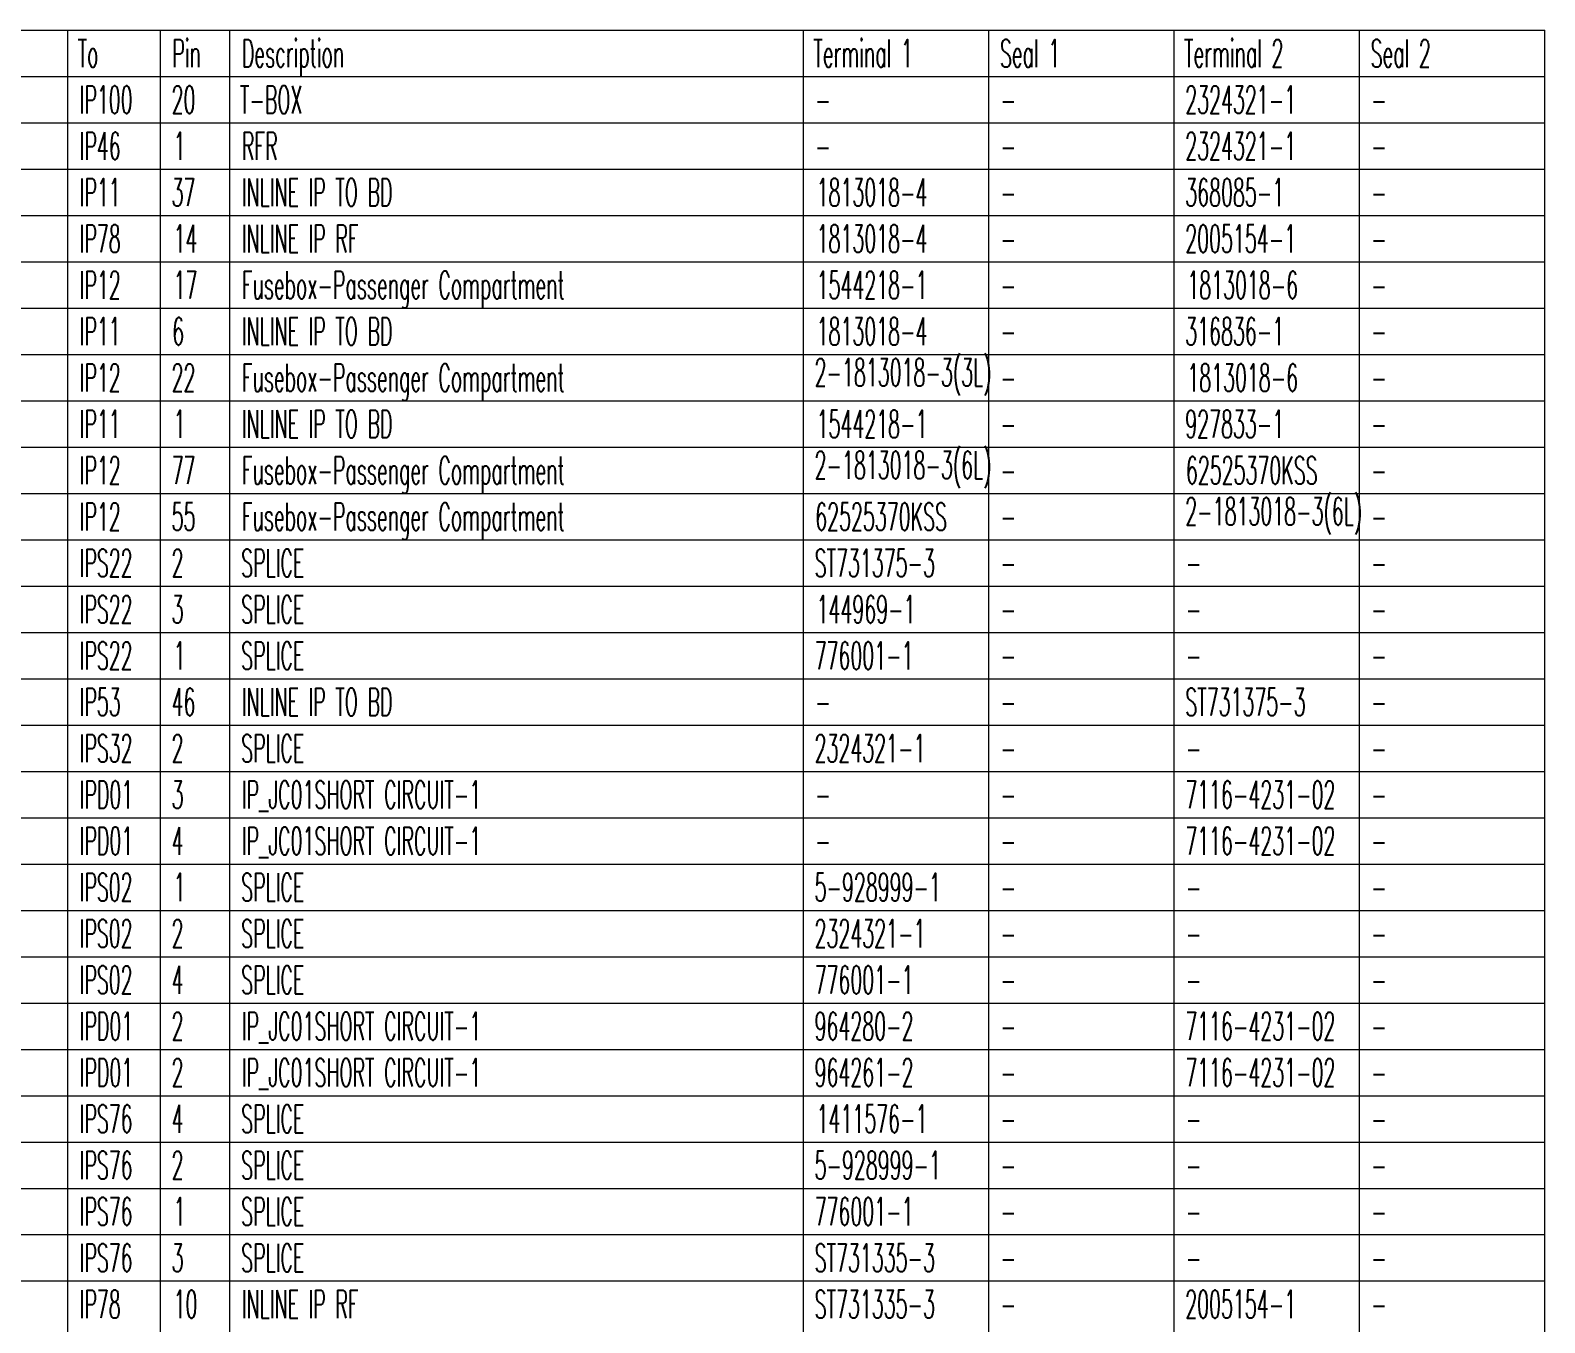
# Model space of a CAD drawing. Header units: inches. Extents: x 47316 to 59086, y 3141 to 11743.
# Drawn here: x 55591.2 to 55754.6, y 8790.7 to 8930.2 of the extents above; entities that cross this region are included whole.
import ezdxf

# ---------------------------------------------------------------- set-up
doc = ezdxf.new("R2010")
doc.units = ezdxf.units.IN
doc.header["$MEASUREMENT"] = 0
doc.styles.get("Standard").update_dxf_attribs({"font": ''})
doc.styles.get('Standard').set_extended_font_data('SimSun')

msp = doc.modelspace()

# ---------------------------------------------------------------- linework, layer by layer
at = {"color": 0, "linetype": 'Continuous', "lineweight": 15}
for p, q in [((55427.8, 8930.24), (55754.65, 8930.24)), ((55595.26, 8425.24), (55595.26, 8930.24)), ((55605.26, 8425.24), (55605.26, 8930.24)), ((55612.76, 8425.24), (55612.76, 8930.24)), ((55674.65, 8425.24), (55674.65, 8930.24)), ((55694.65, 8425.24), (55694.65, 8930.24)), ((55714.65, 8425.24), (55714.65, 8930.24)), ((55734.65, 8425.24), (55734.65, 8930.24)), ((55754.65, 8425.24), (55754.65, 8930.24)), ((55427.8, 8925.24), (55754.65, 8925.24)), ((55427.8, 8920.24), (55754.65, 8920.24)), ((55427.8, 8915.24), (55754.65, 8915.24)), ((55427.8, 8910.24), (55754.65, 8910.24)), ((55427.8, 8905.24), (55754.65, 8905.24)), ((55427.8, 8900.24), (55754.65, 8900.24)), ((55427.8, 8895.24), (55754.65, 8895.24)), ((55427.8, 8890.24), (55754.65, 8890.24)), ((55427.8, 8885.24), (55754.65, 8885.24)), ((55427.8, 8880.24), (55754.65, 8880.24)), ((55427.8, 8875.24), (55754.65, 8875.24)), ((55427.8, 8870.24), (55754.65, 8870.24)), ((55427.8, 8865.24), (55754.65, 8865.24)), ((55427.8, 8860.24), (55754.65, 8860.24)), ((55427.8, 8855.24), (55754.65, 8855.24)), ((55427.8, 8850.24), (55754.65, 8850.24)), ((55427.8, 8845.24), (55754.65, 8845.24)), ((55427.8, 8840.24), (55754.65, 8840.24)), ((55427.8, 8835.24), (55754.65, 8835.24)), ((55427.8, 8830.24), (55754.65, 8830.24)), ((55427.8, 8825.24), (55754.65, 8825.24)), ((55427.8, 8820.24), (55754.65, 8820.24)), ((55427.8, 8815.24), (55754.65, 8815.24)), ((55427.8, 8810.24), (55754.65, 8810.24)), ((55427.8, 8805.24), (55754.65, 8805.24)), ((55427.8, 8800.24), (55754.65, 8800.24)), ((55427.8, 8795.24), (55754.65, 8795.24))]:
    msp.add_line(p, q, dxfattribs=at)

# ---------------------------------------------------------------- texts
at = {"color": 140, "linetype": 'Continuous', "lineweight": 15, "char_height": 3, "attachment_point": 1}
for s, insert, width in [('\\Fromans.shx;\\W0.5000000000;\\T1.0000000000;\\o\\lTo', (55596.33, 8929.24), 2.5), ('\\Fromans.shx;\\W0.5000000000;\\T1.0000000000;\\o\\lPin', (55606.54, 8929.24), 3.4286), ('\\Fromans.shx;\\W0.5000000000;\\T1.0000000000;\\o\\lDescription', (55614.04, 8929.24), 12.2857), ('\\Fromans.shx;\\W0.5000000000;\\T1.0000000000;\\o\\lTerminal 1', (55675.72, 8929.24), 12.2857), ('\\Fromans.shx;\\W0.5000000000;\\T1.0000000000;\\o\\lSeal 1', (55695.86, 8929.24), 7.5714), ('\\Fromans.shx;\\W0.5000000000;\\T1.0000000000;\\o\\lTerminal 2', (55715.72, 8929.24), 12.2857), ('\\Fromans.shx;\\W0.5000000000;\\T1.0000000000;\\o\\lSeal 2', (55735.86, 8929.24), 7.5714)]:
    msp.add_mtext(s, dxfattribs=dict(at, insert=insert, width=width))
at = {"color": 7, "linetype": 'Continuous', "lineweight": 15, "char_height": 3, "attachment_point": 1}
for s, insert, width in [('\\Fromans.shx;\\W0.5000000000;\\T1.0000000000;\\o\\lIP100', (55596.54, 8924.24), 6.3571), ('\\Fromans.shx;\\W0.5000000000;\\T1.0000000000;\\o\\l20', (55606.47, 8924.24), 2.8571), ('\\Fromans.shx;\\W0.5000000000;\\T1.0000000000;\\o\\lT-BOX', (55613.83, 8924.24), 7.5), ('\\Fromans.shx;\\W0.5000000000;\\T1.0000000000;\\o\\l2324321-1', (55715.86, 8924.24), 13.2857), ('\\Fromans.shx;\\W0.5000000000;\\T1.0000000000;\\o\\l-', (55675.93, 8924.24), 1.8571), ('\\Fromans.shx;\\W0.5000000000;\\T1.0000000000;\\o\\l-', (55695.93, 8924.24), 1.8571), ('\\Fromans.shx;\\W0.5000000000;\\T1.0000000000;\\o\\l-', (55735.93, 8924.24), 1.8571), ('\\Fromans.shx;\\W0.5000000000;\\T1.0000000000;\\o\\lIP46', (55596.54, 8919.24), 4.9286), ('\\Fromans.shx;\\W0.5000000000;\\T1.0000000000;\\o\\l1', (55606.69, 8919.24), 1.4286), ('\\Fromans.shx;\\W0.5000000000;\\T1.0000000000;\\o\\lRFR', (55614.04, 8919.24), 4.2857), ('\\Fromans.shx;\\W0.5000000000;\\T1.0000000000;\\o\\l2324321-1', (55715.86, 8919.24), 13.2857), ('\\Fromans.shx;\\W0.5000000000;\\T1.0000000000;\\o\\l-', (55675.93, 8919.24), 1.8571), ('\\Fromans.shx;\\W0.5000000000;\\T1.0000000000;\\o\\l-', (55695.93, 8919.24), 1.8571), ('\\Fromans.shx;\\W0.5000000000;\\T1.0000000000;\\o\\l-', (55735.93, 8919.24), 1.8571), ('\\Fromans.shx;\\W0.5000000000;\\T1.0000000000;\\o\\lIP11', (55596.54, 8914.24), 4.9286), ('\\Fromans.shx;\\W0.5000000000;\\T1.0000000000;\\o\\l37', (55606.47, 8914.24), 2.8571), ('\\Fromans.shx;\\W0.5000000000;\\T1.0000000000;\\o\\lINLINE IP TO BD', (55614.04, 8914.24), 19.1429), ('\\Fromans.shx;\\W0.5000000000;\\T1.0000000000;\\o\\l1813018-4', (55676.08, 8914.24), 13.2857), ('\\Fromans.shx;\\W0.5000000000;\\T1.0000000000;\\o\\l368085-1', (55715.86, 8914.24), 11.8571), ('\\Fromans.shx;\\W0.5000000000;\\T1.0000000000;\\o\\l-', (55695.93, 8914.24), 1.8571), ('\\Fromans.shx;\\W0.5000000000;\\T1.0000000000;\\o\\l-', (55735.93, 8914.24), 1.8571), ('\\Fromans.shx;\\W0.5000000000;\\T1.0000000000;\\o\\lIP78', (55596.54, 8909.24), 4.9286), ('\\Fromans.shx;\\W0.5000000000;\\T1.0000000000;\\o\\l14', (55606.69, 8909.24), 2.8571), ('\\Fromans.shx;\\W0.5000000000;\\T1.0000000000;\\o\\lINLINE IP RF', (55614.04, 8909.24), 14.7143), ('\\Fromans.shx;\\W0.5000000000;\\T1.0000000000;\\o\\l1813018-4', (55676.08, 8909.24), 13.2857), ('\\Fromans.shx;\\W0.5000000000;\\T1.0000000000;\\o\\l2005154-1', (55715.86, 8909.24), 13.2857), ('\\Fromans.shx;\\W0.5000000000;\\T1.0000000000;\\o\\l-', (55695.93, 8909.24), 1.8571), ('\\Fromans.shx;\\W0.5000000000;\\T1.0000000000;\\o\\l-', (55735.93, 8909.24), 1.8571), ('\\Fromans.shx;\\W0.5000000000;\\T1.0000000000;\\o\\lIP12', (55596.54, 8904.24), 4.9286), ('\\Fromans.shx;\\W0.5000000000;\\T1.0000000000;\\o\\l17', (55606.69, 8904.24), 2.8571), ('\\Fromans.shx;\\W0.5000000000;\\T1.0000000000;\\o\\lFusebox-Passenger Compartment', (55614.04, 8904.24), 39.0714), ('\\Fromans.shx;\\W0.5000000000;\\T1.0000000000;\\o\\l1544218-1', (55676.08, 8904.24), 13.2857), ('\\Fromans.shx;\\W0.5000000000;\\T1.0000000000;\\o\\l1813018-6', (55716.08, 8904.24), 13.2857), ('\\Fromans.shx;\\W0.5000000000;\\T1.0000000000;\\o\\l-', (55695.93, 8904.24), 1.8571), ('\\Fromans.shx;\\W0.5000000000;\\T1.0000000000;\\o\\l-', (55735.93, 8904.24), 1.8571), ('\\Fromans.shx;\\W0.5000000000;\\T1.0000000000;\\o\\lIP11', (55596.54, 8899.24), 4.9286), ('\\Fromans.shx;\\W0.5000000000;\\T1.0000000000;\\o\\l6', (55606.54, 8899.24), 1.4286), ('\\Fromans.shx;\\W0.5000000000;\\T1.0000000000;\\o\\lINLINE IP TO BD', (55614.04, 8899.24), 19.1429), ('\\Fromans.shx;\\W0.5000000000;\\T1.0000000000;\\o\\l1813018-4', (55676.08, 8899.24), 13.2857), ('\\Fromans.shx;\\W0.5000000000;\\T1.0000000000;\\o\\l316836-1', (55715.86, 8899.24), 11.8571), ('\\Fromans.shx;\\W0.5000000000;\\T1.0000000000;\\o\\l-', (55695.93, 8899.24), 1.8571), ('\\Fromans.shx;\\W0.5000000000;\\T1.0000000000;\\o\\l-', (55735.93, 8899.24), 1.8571), ('\\Fromans.shx;\\W0.5000000000;\\T1.0000000000;\\o\\l2-1813018-3(3L)', (55675.86, 8894.81), 21.2143), ('\\Fromans.shx;\\W0.5000000000;\\T1.0000000000;\\o\\lIP12', (55596.54, 8894.24), 4.9286), ('\\Fromans.shx;\\W0.5000000000;\\T1.0000000000;\\o\\l22', (55606.47, 8894.24), 2.8571), ('\\Fromans.shx;\\W0.5000000000;\\T1.0000000000;\\o\\lFusebox-Passenger Compartment', (55614.04, 8894.24), 39.0714), ('\\Fromans.shx;\\W0.5000000000;\\T1.0000000000;\\o\\l1813018-6', (55716.08, 8894.24), 13.2857), ('\\Fromans.shx;\\W0.5000000000;\\T1.0000000000;\\o\\l-', (55695.93, 8894.24), 1.8571), ('\\Fromans.shx;\\W0.5000000000;\\T1.0000000000;\\o\\l-', (55735.93, 8894.24), 1.8571), ('\\Fromans.shx;\\W0.5000000000;\\T1.0000000000;\\o\\lIP11', (55596.54, 8889.24), 4.9286), ('\\Fromans.shx;\\W0.5000000000;\\T1.0000000000;\\o\\l1', (55606.69, 8889.24), 1.4286), ('\\Fromans.shx;\\W0.5000000000;\\T1.0000000000;\\o\\lINLINE IP TO BD', (55614.04, 8889.24), 19.1429), ('\\Fromans.shx;\\W0.5000000000;\\T1.0000000000;\\o\\l1544218-1', (55676.08, 8889.24), 13.2857), ('\\Fromans.shx;\\W0.5000000000;\\T1.0000000000;\\o\\l927833-1', (55715.86, 8889.24), 11.8571), ('\\Fromans.shx;\\W0.5000000000;\\T1.0000000000;\\o\\l-', (55695.93, 8889.24), 1.8571), ('\\Fromans.shx;\\W0.5000000000;\\T1.0000000000;\\o\\l-', (55735.93, 8889.24), 1.8571), ('\\Fromans.shx;\\W0.5000000000;\\T1.0000000000;\\o\\lIP12', (55596.54, 8884.24), 4.9286), ('\\Fromans.shx;\\W0.5000000000;\\T1.0000000000;\\o\\l77', (55606.47, 8884.24), 2.8571), ('\\Fromans.shx;\\W0.5000000000;\\T1.0000000000;\\o\\lFusebox-Passenger Compartment', (55614.04, 8884.24), 39.0714), ('\\Fromans.shx;\\W0.5000000000;\\T1.0000000000;\\o\\l2-1813018-3(6L)', (55675.86, 8884.81), 21.2143), ('\\Fromans.shx;\\W0.5000000000;\\T1.0000000000;\\o\\l62525370KSS', (55715.93, 8884.24), 15.7857), ('\\Fromans.shx;\\W0.5000000000;\\T1.0000000000;\\o\\l-', (55695.93, 8884.24), 1.8571), ('\\Fromans.shx;\\W0.5000000000;\\T1.0000000000;\\o\\l-', (55735.93, 8884.24), 1.8571), ('\\Fromans.shx;\\W0.5000000000;\\T1.0000000000;\\o\\lIP12', (55596.54, 8879.24), 4.9286), ('\\Fromans.shx;\\W0.5000000000;\\T1.0000000000;\\o\\l55', (55606.47, 8879.24), 2.8571), ('\\Fromans.shx;\\W0.5000000000;\\T1.0000000000;\\o\\lFusebox-Passenger Compartment', (55614.04, 8879.24), 39.0714), ('\\Fromans.shx;\\W0.5000000000;\\T1.0000000000;\\o\\l62525370KSS', (55675.93, 8879.24), 15.7857), ('\\Fromans.shx;\\W0.5000000000;\\T1.0000000000;\\o\\l2-1813018-3(6L)', (55715.86, 8879.81), 21.2143), ('\\Fromans.shx;\\W0.5000000000;\\T1.0000000000;\\o\\l-', (55695.93, 8879.24), 1.8571), ('\\Fromans.shx;\\W0.5000000000;\\T1.0000000000;\\o\\l-', (55735.93, 8879.24), 1.8571), ('\\Fromans.shx;\\W0.5000000000;\\T1.0000000000;\\o\\lIPS22', (55596.54, 8874.24), 6.3571), ('\\Fromans.shx;\\W0.5000000000;\\T1.0000000000;\\o\\l2', (55606.47, 8874.24), 1.4286), ('\\Fromans.shx;\\W0.5000000000;\\T1.0000000000;\\o\\lSPLICE', (55613.97, 8874.24), 7.5714), ('\\Fromans.shx;\\W0.5000000000;\\T1.0000000000;\\o\\lST731375-3', (55675.86, 8874.24), 14.4286), ('\\Fromans.shx;\\W0.5000000000;\\T1.0000000000;\\o\\l-', (55695.93, 8874.24), 1.8571), ('\\Fromans.shx;\\W0.5000000000;\\T1.0000000000;\\o\\l-', (55715.93, 8874.24), 1.8571), ('\\Fromans.shx;\\W0.5000000000;\\T1.0000000000;\\o\\l-', (55735.93, 8874.24), 1.8571), ('\\Fromans.shx;\\W0.5000000000;\\T1.0000000000;\\o\\lIPS22', (55596.54, 8869.24), 6.3571), ('\\Fromans.shx;\\W0.5000000000;\\T1.0000000000;\\o\\l3', (55606.47, 8869.24), 1.4286), ('\\Fromans.shx;\\W0.5000000000;\\T1.0000000000;\\o\\lSPLICE', (55613.97, 8869.24), 7.5714), ('\\Fromans.shx;\\W0.5000000000;\\T1.0000000000;\\o\\l144969-1', (55676.08, 8869.24), 11.8571), ('\\Fromans.shx;\\W0.5000000000;\\T1.0000000000;\\o\\l-', (55695.93, 8869.24), 1.8571), ('\\Fromans.shx;\\W0.5000000000;\\T1.0000000000;\\o\\l-', (55715.93, 8869.24), 1.8571), ('\\Fromans.shx;\\W0.5000000000;\\T1.0000000000;\\o\\l-', (55735.93, 8869.24), 1.8571), ('\\Fromans.shx;\\W0.5000000000;\\T1.0000000000;\\o\\lIPS22', (55596.54, 8864.24), 6.3571), ('\\Fromans.shx;\\W0.5000000000;\\T1.0000000000;\\o\\l1', (55606.69, 8864.24), 1.4286), ('\\Fromans.shx;\\W0.5000000000;\\T1.0000000000;\\o\\lSPLICE', (55613.97, 8864.24), 7.5714), ('\\Fromans.shx;\\W0.5000000000;\\T1.0000000000;\\o\\l776001-1', (55675.86, 8864.24), 11.8571), ('\\Fromans.shx;\\W0.5000000000;\\T1.0000000000;\\o\\l-', (55695.93, 8864.24), 1.8571), ('\\Fromans.shx;\\W0.5000000000;\\T1.0000000000;\\o\\l-', (55715.93, 8864.24), 1.8571), ('\\Fromans.shx;\\W0.5000000000;\\T1.0000000000;\\o\\l-', (55735.93, 8864.24), 1.8571), ('\\Fromans.shx;\\W0.5000000000;\\T1.0000000000;\\o\\lIP53', (55596.54, 8859.24), 4.9286), ('\\Fromans.shx;\\W0.5000000000;\\T1.0000000000;\\o\\l46', (55606.47, 8859.24), 2.8571), ('\\Fromans.shx;\\W0.5000000000;\\T1.0000000000;\\o\\lINLINE IP TO BD', (55614.04, 8859.24), 19.1429), ('\\Fromans.shx;\\W0.5000000000;\\T1.0000000000;\\o\\lST731375-3', (55715.86, 8859.24), 14.4286), ('\\Fromans.shx;\\W0.5000000000;\\T1.0000000000;\\o\\l-', (55675.93, 8859.24), 1.8571), ('\\Fromans.shx;\\W0.5000000000;\\T1.0000000000;\\o\\l-', (55695.93, 8859.24), 1.8571), ('\\Fromans.shx;\\W0.5000000000;\\T1.0000000000;\\o\\l-', (55735.93, 8859.24), 1.8571), ('\\Fromans.shx;\\W0.5000000000;\\T1.0000000000;\\o\\lIPS32', (55596.54, 8854.24), 6.3571), ('\\Fromans.shx;\\W0.5000000000;\\T1.0000000000;\\o\\l2', (55606.47, 8854.24), 1.4286), ('\\Fromans.shx;\\W0.5000000000;\\T1.0000000000;\\o\\lSPLICE', (55613.97, 8854.24), 7.5714), ('\\Fromans.shx;\\W0.5000000000;\\T1.0000000000;\\o\\l2324321-1', (55675.86, 8854.24), 13.2857), ('\\Fromans.shx;\\W0.5000000000;\\T1.0000000000;\\o\\l-', (55695.93, 8854.24), 1.8571), ('\\Fromans.shx;\\W0.5000000000;\\T1.0000000000;\\o\\l-', (55715.93, 8854.24), 1.8571), ('\\Fromans.shx;\\W0.5000000000;\\T1.0000000000;\\o\\l-', (55735.93, 8854.24), 1.8571), ('\\Fromans.shx;\\W0.5000000000;\\T1.0000000000;\\o\\lIPD01', (55596.54, 8849.24), 6.4286), ('\\Fromans.shx;\\W0.5000000000;\\T1.0000000000;\\o\\l3', (55606.47, 8849.24), 1.4286), ('\\Fromans.shx;\\W0.5000000000;\\T1.0000000000;\\o\\lIP_JC01SHORT CIRCUIT-1', (55614.04, 8849.24), 29.6429), ('\\Fromans.shx;\\W0.5000000000;\\T1.0000000000;\\o\\l7116-4231-02', (55715.86, 8849.24), 18), ('\\Fromans.shx;\\W0.5000000000;\\T1.0000000000;\\o\\l-', (55675.93, 8849.24), 1.8571), ('\\Fromans.shx;\\W0.5000000000;\\T1.0000000000;\\o\\l-', (55695.93, 8849.24), 1.8571), ('\\Fromans.shx;\\W0.5000000000;\\T1.0000000000;\\o\\l-', (55735.93, 8849.24), 1.8571), ('\\Fromans.shx;\\W0.5000000000;\\T1.0000000000;\\o\\lIPD01', (55596.54, 8844.24), 6.4286), ('\\Fromans.shx;\\W0.5000000000;\\T1.0000000000;\\o\\l4', (55606.47, 8844.24), 1.4286), ('\\Fromans.shx;\\W0.5000000000;\\T1.0000000000;\\o\\lIP_JC01SHORT CIRCUIT-1', (55614.04, 8844.24), 29.6429), ('\\Fromans.shx;\\W0.5000000000;\\T1.0000000000;\\o\\l7116-4231-02', (55715.86, 8844.24), 18), ('\\Fromans.shx;\\W0.5000000000;\\T1.0000000000;\\o\\l-', (55675.93, 8844.24), 1.8571), ('\\Fromans.shx;\\W0.5000000000;\\T1.0000000000;\\o\\l-', (55695.93, 8844.24), 1.8571), ('\\Fromans.shx;\\W0.5000000000;\\T1.0000000000;\\o\\l-', (55735.93, 8844.24), 1.8571), ('\\Fromans.shx;\\W0.5000000000;\\T1.0000000000;\\o\\lIPS02', (55596.54, 8839.24), 6.3571), ('\\Fromans.shx;\\W0.5000000000;\\T1.0000000000;\\o\\l1', (55606.69, 8839.24), 1.4286), ('\\Fromans.shx;\\W0.5000000000;\\T1.0000000000;\\o\\lSPLICE', (55613.97, 8839.24), 7.5714), ('\\Fromans.shx;\\W0.5000000000;\\T1.0000000000;\\o\\l5-928999-1', (55675.86, 8839.24), 15.1429), ('\\Fromans.shx;\\W0.5000000000;\\T1.0000000000;\\o\\l-', (55695.93, 8839.24), 1.8571), ('\\Fromans.shx;\\W0.5000000000;\\T1.0000000000;\\o\\l-', (55715.93, 8839.24), 1.8571), ('\\Fromans.shx;\\W0.5000000000;\\T1.0000000000;\\o\\l-', (55735.93, 8839.24), 1.8571), ('\\Fromans.shx;\\W0.5000000000;\\T1.0000000000;\\o\\lIPS02', (55596.54, 8834.24), 6.3571), ('\\Fromans.shx;\\W0.5000000000;\\T1.0000000000;\\o\\l2', (55606.47, 8834.24), 1.4286), ('\\Fromans.shx;\\W0.5000000000;\\T1.0000000000;\\o\\lSPLICE', (55613.97, 8834.24), 7.5714), ('\\Fromans.shx;\\W0.5000000000;\\T1.0000000000;\\o\\l2324321-1', (55675.86, 8834.24), 13.2857), ('\\Fromans.shx;\\W0.5000000000;\\T1.0000000000;\\o\\l-', (55695.93, 8834.24), 1.8571), ('\\Fromans.shx;\\W0.5000000000;\\T1.0000000000;\\o\\l-', (55715.93, 8834.24), 1.8571), ('\\Fromans.shx;\\W0.5000000000;\\T1.0000000000;\\o\\l-', (55735.93, 8834.24), 1.8571), ('\\Fromans.shx;\\W0.5000000000;\\T1.0000000000;\\o\\lIPS02', (55596.54, 8829.24), 6.3571), ('\\Fromans.shx;\\W0.5000000000;\\T1.0000000000;\\o\\l4', (55606.47, 8829.24), 1.4286), ('\\Fromans.shx;\\W0.5000000000;\\T1.0000000000;\\o\\lSPLICE', (55613.97, 8829.24), 7.5714), ('\\Fromans.shx;\\W0.5000000000;\\T1.0000000000;\\o\\l776001-1', (55675.86, 8829.24), 11.8571), ('\\Fromans.shx;\\W0.5000000000;\\T1.0000000000;\\o\\l-', (55695.93, 8829.24), 1.8571), ('\\Fromans.shx;\\W0.5000000000;\\T1.0000000000;\\o\\l-', (55715.93, 8829.24), 1.8571), ('\\Fromans.shx;\\W0.5000000000;\\T1.0000000000;\\o\\l-', (55735.93, 8829.24), 1.8571), ('\\Fromans.shx;\\W0.5000000000;\\T1.0000000000;\\o\\lIPD01', (55596.54, 8824.24), 6.4286), ('\\Fromans.shx;\\W0.5000000000;\\T1.0000000000;\\o\\l2', (55606.47, 8824.24), 1.4286), ('\\Fromans.shx;\\W0.5000000000;\\T1.0000000000;\\o\\lIP_JC01SHORT CIRCUIT-1', (55614.04, 8824.24), 29.6429), ('\\Fromans.shx;\\W0.5000000000;\\T1.0000000000;\\o\\l964280-2', (55675.86, 8824.24), 11.8571), ('\\Fromans.shx;\\W0.5000000000;\\T1.0000000000;\\o\\l7116-4231-02', (55715.86, 8824.24), 18), ('\\Fromans.shx;\\W0.5000000000;\\T1.0000000000;\\o\\l-', (55695.93, 8824.24), 1.8571), ('\\Fromans.shx;\\W0.5000000000;\\T1.0000000000;\\o\\l-', (55735.93, 8824.24), 1.8571), ('\\Fromans.shx;\\W0.5000000000;\\T1.0000000000;\\o\\lIPD01', (55596.54, 8819.24), 6.4286), ('\\Fromans.shx;\\W0.5000000000;\\T1.0000000000;\\o\\l2', (55606.47, 8819.24), 1.4286), ('\\Fromans.shx;\\W0.5000000000;\\T1.0000000000;\\o\\lIP_JC01SHORT CIRCUIT-1', (55614.04, 8819.24), 29.6429), ('\\Fromans.shx;\\W0.5000000000;\\T1.0000000000;\\o\\l964261-2', (55675.86, 8819.24), 11.8571), ('\\Fromans.shx;\\W0.5000000000;\\T1.0000000000;\\o\\l7116-4231-02', (55715.86, 8819.24), 18), ('\\Fromans.shx;\\W0.5000000000;\\T1.0000000000;\\o\\l-', (55695.93, 8819.24), 1.8571), ('\\Fromans.shx;\\W0.5000000000;\\T1.0000000000;\\o\\l-', (55735.93, 8819.24), 1.8571), ('\\Fromans.shx;\\W0.5000000000;\\T1.0000000000;\\o\\lIPS76', (55596.54, 8814.24), 6.3571), ('\\Fromans.shx;\\W0.5000000000;\\T1.0000000000;\\o\\l4', (55606.47, 8814.24), 1.4286), ('\\Fromans.shx;\\W0.5000000000;\\T1.0000000000;\\o\\lSPLICE', (55613.97, 8814.24), 7.5714), ('\\Fromans.shx;\\W0.5000000000;\\T1.0000000000;\\o\\l1411576-1', (55676.08, 8814.24), 13.2857), ('\\Fromans.shx;\\W0.5000000000;\\T1.0000000000;\\o\\l-', (55695.93, 8814.24), 1.8571), ('\\Fromans.shx;\\W0.5000000000;\\T1.0000000000;\\o\\l-', (55715.93, 8814.24), 1.8571), ('\\Fromans.shx;\\W0.5000000000;\\T1.0000000000;\\o\\l-', (55735.93, 8814.24), 1.8571), ('\\Fromans.shx;\\W0.5000000000;\\T1.0000000000;\\o\\lIPS76', (55596.54, 8809.24), 6.3571), ('\\Fromans.shx;\\W0.5000000000;\\T1.0000000000;\\o\\l2', (55606.47, 8809.24), 1.4286), ('\\Fromans.shx;\\W0.5000000000;\\T1.0000000000;\\o\\lSPLICE', (55613.97, 8809.24), 7.5714), ('\\Fromans.shx;\\W0.5000000000;\\T1.0000000000;\\o\\l5-928999-1', (55675.86, 8809.24), 15.1429), ('\\Fromans.shx;\\W0.5000000000;\\T1.0000000000;\\o\\l-', (55695.93, 8809.24), 1.8571), ('\\Fromans.shx;\\W0.5000000000;\\T1.0000000000;\\o\\l-', (55715.93, 8809.24), 1.8571), ('\\Fromans.shx;\\W0.5000000000;\\T1.0000000000;\\o\\l-', (55735.93, 8809.24), 1.8571), ('\\Fromans.shx;\\W0.5000000000;\\T1.0000000000;\\o\\lIPS76', (55596.54, 8804.24), 6.3571), ('\\Fromans.shx;\\W0.5000000000;\\T1.0000000000;\\o\\l1', (55606.69, 8804.24), 1.4286), ('\\Fromans.shx;\\W0.5000000000;\\T1.0000000000;\\o\\lSPLICE', (55613.97, 8804.24), 7.5714), ('\\Fromans.shx;\\W0.5000000000;\\T1.0000000000;\\o\\l776001-1', (55675.86, 8804.24), 11.8571), ('\\Fromans.shx;\\W0.5000000000;\\T1.0000000000;\\o\\l-', (55695.93, 8804.24), 1.8571), ('\\Fromans.shx;\\W0.5000000000;\\T1.0000000000;\\o\\l-', (55715.93, 8804.24), 1.8571), ('\\Fromans.shx;\\W0.5000000000;\\T1.0000000000;\\o\\l-', (55735.93, 8804.24), 1.8571), ('\\Fromans.shx;\\W0.5000000000;\\T1.0000000000;\\o\\lIPS76', (55596.54, 8799.24), 6.3571), ('\\Fromans.shx;\\W0.5000000000;\\T1.0000000000;\\o\\l3', (55606.47, 8799.24), 1.4286), ('\\Fromans.shx;\\W0.5000000000;\\T1.0000000000;\\o\\lSPLICE', (55613.97, 8799.24), 7.5714), ('\\Fromans.shx;\\W0.5000000000;\\T1.0000000000;\\o\\lST731335-3', (55675.86, 8799.24), 14.4286), ('\\Fromans.shx;\\W0.5000000000;\\T1.0000000000;\\o\\l-', (55695.93, 8799.24), 1.8571), ('\\Fromans.shx;\\W0.5000000000;\\T1.0000000000;\\o\\l-', (55715.93, 8799.24), 1.8571), ('\\Fromans.shx;\\W0.5000000000;\\T1.0000000000;\\o\\l-', (55735.93, 8799.24), 1.8571), ('\\Fromans.shx;\\W0.5000000000;\\T1.0000000000;\\o\\lIP78', (55596.54, 8794.24), 4.9286), ('\\Fromans.shx;\\W0.5000000000;\\T1.0000000000;\\o\\l10', (55606.69, 8794.24), 2.8571), ('\\Fromans.shx;\\W0.5000000000;\\T1.0000000000;\\o\\lINLINE IP RF', (55614.04, 8794.24), 14.7143), ('\\Fromans.shx;\\W0.5000000000;\\T1.0000000000;\\o\\lST731335-3', (55675.86, 8794.24), 14.4286), ('\\Fromans.shx;\\W0.5000000000;\\T1.0000000000;\\o\\l2005154-1', (55715.86, 8794.24), 13.2857), ('\\Fromans.shx;\\W0.5000000000;\\T1.0000000000;\\o\\l-', (55695.93, 8794.24), 1.8571), ('\\Fromans.shx;\\W0.5000000000;\\T1.0000000000;\\o\\l-', (55735.93, 8794.24), 1.8571)]:
    msp.add_mtext(s, dxfattribs=dict(at, insert=insert, width=width))

doc.saveas('drawing.dxf')
